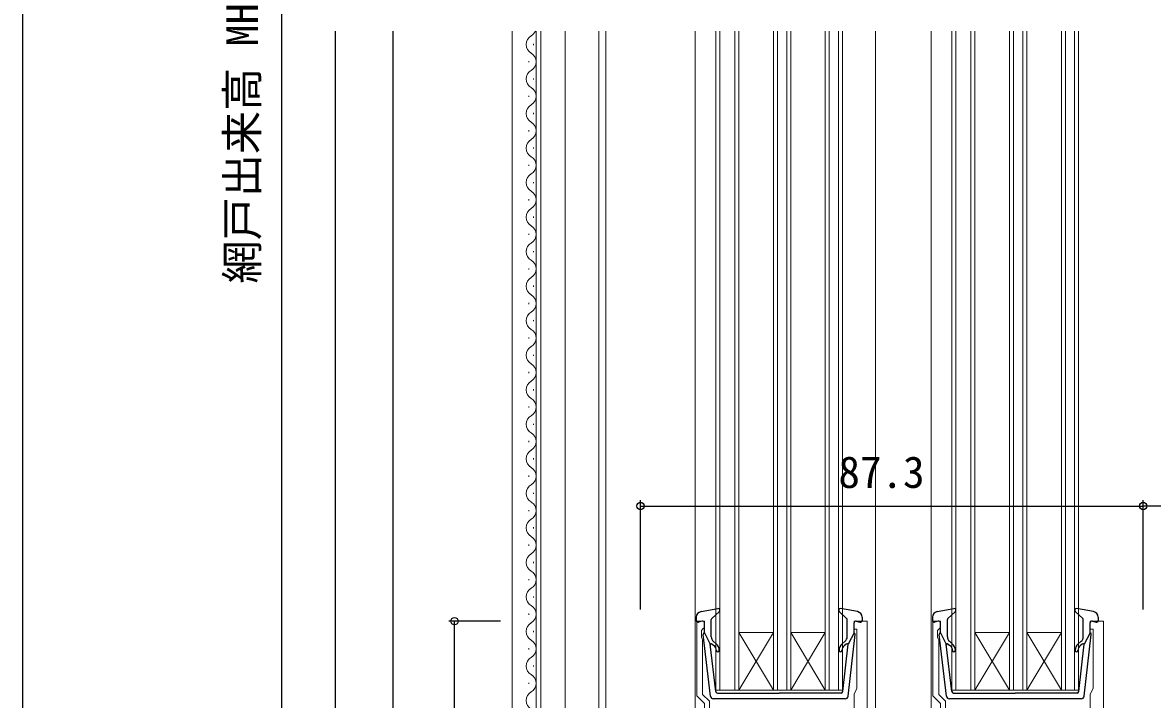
# Model space of a CAD drawing. Units: millimetres, scale not verified. Extents: x -437 to 438, y -331 to 329.
# Drawn here: x -436.8 to -240.6, y -148.9 to -31.3 of the extents above; entities that cross this region are included whole.
import ezdxf
from ezdxf.enums import TextEntityAlignment as Align

# ---------------------------------------------------------------- set-up
doc = ezdxf.new("R2010")
doc.units = ezdxf.units.MM
doc.header["$LTSCALE"] = 2
doc.layers.add('0-2_YKK_11', color=7, linetype='Continuous', lineweight=18)
doc.layers.add('0-4_YKK_12', color=2, linetype='Continuous', lineweight=18)
for name, color, linetype in [('0-5_YKK_13', 4, 'Continuous'), ('0-7_YKK_D', 6, 'Continuous'), ('0-8_YKK_ZWAK', 7, 'Continuous'), ('0-9_YSS_K', 3, 'Continuous')]:
    doc.layers.add(name, color=color, linetype=linetype)
doc.styles.add('ＭＳ ゴシック', font='')
doc.styles.get('ＭＳ ゴシック').set_extended_font_data('MS Gothic')

msp = doc.modelspace()

# ---------------------------------------------------------------- linework, layer by layer
at = {"layer": '0-2_YKK_11'}
for points in [[(-317.3, -186.303), (-317.3, -187.503), (-315.8, -187.503), (-315.8, -186.703), (-315.5, -186.403), (-315.1, -186.803), (-315.1, -188.303), (-318.4, -188.303), (-318.4, -149.603), (-319.7, -148.303), (-319.7, -135.303), (-318.4, -135.303), (-318.4, -136.403), (-318.7, -136.703), (-318.9, -136.903), (-318.9, -138.156), (-318.8, -138.379), (-318.7, -138.603), (-318.7, -148.03), (-317.5, -149.23), (-317.5, -156.903), (-310.898, -156.903)], [(-292.4, -152.503), (-292.4, -148.003), (-292.015, -147.215), (-291.9, -146.978), (-291.9, -136.703), (-292.4, -136.703), (-292.4, -135.303), (-290.1, -135.303), (-290.1, -188.303)], [(-276.3, -186.303), (-276.3, -187.503), (-274.8, -187.503), (-274.8, -186.703), (-274.5, -186.403), (-274.1, -186.803), (-274.1, -188.303), (-277.4, -188.303), (-277.4, -149.603), (-278.7, -148.303), (-278.7, -135.303), (-277.4, -135.303), (-277.4, -136.403), (-277.7, -136.703), (-277.9, -136.903), (-277.9, -138.156), (-277.8, -138.379), (-277.7, -138.603), (-277.7, -148.03), (-276.5, -149.23), (-276.5, -156.903), (-269.898, -156.903)], [(-251.4, -152.503), (-251.4, -148.003), (-251.015, -147.215), (-250.9, -146.978), (-250.9, -136.703), (-251.4, -136.703), (-251.4, -135.303), (-249.1, -135.303), (-249.1, -188.303)]]:
    msp.add_lwpolyline(points, dxfattribs=at)
at = {"layer": '0-4_YKK_12'}
for p, q in [((-351.8, -207.804), (-351.8, -32.8)), ((-347.6, -164.608), (-347.6, -32.8)), ((-346.8, -163.8), (-346.8, -32.8)), ((-342.6, -163.8), (-342.6, -32.8)), ((-336.7, -165.49), (-336.7, -32.8)), ((-335.5, -32.8), (-335.5, -158.685)), ((-320, -32.8), (-320, -187.303)), ((-316.4, -147.303), (-316.4, -32.8)), ((-315.7, -32.8), (-315.7, -147.303)), ((-313.1, -147.303), (-313.1, -32.8)), ((-312.4, -32.8), (-312.4, -147.303)), ((-306.4, -147.303), (-306.4, -32.8)), ((-305.7, -32.8), (-305.7, -147.303)), ((-304.1, -147.303), (-304.1, -32.8)), ((-303.4, -32.8), (-303.4, -147.303)), ((-296.7, -32.8), (-296.7, -147.303)), ((-295.1, -147.303), (-295.1, -32.8)), ((-294.4, -32.8), (-294.4, -147.303)), ((-288.7, -32.8), (-288.7, -161.677)), ((-279, -32.8), (-279, -187.303)), ((-275.4, -147.303), (-275.4, -32.8)), ((-274.7, -32.8), (-274.7, -147.303)), ((-272.1, -147.303), (-272.1, -32.8)), ((-271.4, -32.8), (-271.4, -147.303)), ((-265.4, -147.303), (-265.4, -32.8)), ((-264.7, -32.8), (-264.7, -147.303)), ((-263.1, -147.303), (-263.1, -32.8)), ((-262.4, -32.8), (-262.4, -147.303)), ((-255.7, -32.8), (-255.7, -147.303)), ((-254.1, -147.303), (-254.1, -32.8)), ((-253.4, -32.8), (-253.4, -147.303)), ((-348.1, -35.202), (-348.1, -35.002)), ((-348.86, -38.202), (-348.86, -38.002)), ((-348.1, -41.202), (-348.1, -41.002)), ((-348.86, -44.202), (-348.86, -44.002)), ((-348.1, -47.202), (-348.1, -47.002)), ((-348.86, -50.202), (-348.86, -50.002)), ((-348.1, -53.202), (-348.1, -53.002)), ((-348.86, -56.202), (-348.86, -56.002)), ((-348.1, -59.202), (-348.1, -59.002)), ((-348.86, -62.202), (-348.86, -62.002)), ((-348.1, -65.202), (-348.1, -65.002)), ((-348.86, -68.202), (-348.86, -68.002)), ((-348.1, -71.202), (-348.1, -71.002)), ((-348.86, -74.202), (-348.86, -74.002)), ((-348.1, -77.202), (-348.1, -77.002)), ((-348.86, -80.202), (-348.86, -80.002)), ((-348.1, -83.202), (-348.1, -83.002)), ((-348.86, -86.202), (-348.86, -86.002)), ((-348.1, -89.202), (-348.1, -89.002)), ((-348.86, -92.202), (-348.86, -92.002)), ((-348.1, -95.202), (-348.1, -95.002)), ((-348.86, -98.202), (-348.86, -98.002)), ((-348.1, -101.202), (-348.1, -101.002)), ((-348.86, -104.202), (-348.86, -104.002)), ((-348.1, -107.202), (-348.1, -107.002)), ((-348.86, -110.202), (-348.86, -110.002)), ((-348.1, -113.202), (-348.1, -113.002)), ((-348.86, -116.202), (-348.86, -116.002)), ((-348.1, -119.202), (-348.1, -119.002)), ((-348.86, -122.202), (-348.86, -122.002)), ((-348.1, -125.202), (-348.1, -125.002)), ((-348.86, -128.202), (-348.86, -128.002)), ((-348.1, -131.202), (-348.1, -131.002)), ((-348.86, -134.202), (-348.86, -134.002)), ((-348.1, -137.202), (-348.1, -137.002)), ((-306.4, -137.303), (-312.4, -137.303)), ((-306.4, -147.303), (-312.4, -137.303)), ((-312.4, -147.303), (-306.4, -137.303)), ((-297.4, -137.303), (-303.4, -137.303)), ((-297.4, -147.303), (-303.4, -137.303)), ((-303.4, -147.303), (-297.4, -137.303)), ((-265.4, -137.303), (-271.4, -137.303)), ((-265.4, -147.303), (-271.4, -137.303)), ((-271.4, -147.303), (-265.4, -137.303)), ((-256.4, -137.303), (-262.4, -137.303)), ((-256.4, -147.303), (-262.4, -137.303)), ((-262.4, -147.303), (-256.4, -137.303)), ((-348.86, -140.202), (-348.86, -140.002)), ((-348.1, -143.202), (-348.1, -143.002)), ((-348.86, -146.202), (-348.86, -146.002)), ((-313.4, -147.303), (-316.4, -147.303)), ((-297.4, -147.303), (-313.4, -147.303)), ((-272.4, -147.303), (-275.4, -147.303)), ((-256.4, -147.303), (-272.4, -147.303))]:
    msp.add_line(p, q, dxfattribs=at)
for points in [[(-294.4, -147.303), (-297.4, -147.303), (-297.4, -32.8)], [(-253.4, -147.303), (-256.4, -147.303), (-256.4, -32.8)]]:
    msp.add_lwpolyline(points, dxfattribs=at)
for centre, start, end in [((-349.318, -32.102), 299.20255, 336.02031), ((-347.641, -35.102), 119.20255, 240.79746), ((-349.318, -38.102), 299.20255, 60.79746), ((-347.641, -41.102), 119.20255, 240.79746), ((-349.318, -44.102), 299.20255, 60.79746), ((-347.641, -47.102), 119.20255, 240.79746), ((-349.318, -50.102), 299.20255, 60.79746), ((-347.641, -53.102), 119.20255, 240.79746), ((-349.318, -56.102), 299.20255, 60.79746), ((-347.641, -59.102), 119.20255, 240.79746), ((-349.318, -62.102), 299.20255, 60.79746), ((-347.641, -65.102), 119.20255, 240.79746), ((-349.318, -68.102), 299.20255, 60.79746), ((-347.641, -71.102), 119.20255, 240.79746), ((-349.318, -74.102), 299.20255, 60.79746), ((-347.641, -77.102), 119.20255, 240.79746), ((-349.318, -80.102), 299.20255, 60.79746), ((-347.641, -83.102), 119.20255, 240.79746), ((-349.318, -86.102), 299.20255, 60.79746), ((-347.641, -89.102), 119.20255, 240.79746), ((-349.318, -92.102), 299.20255, 60.79746), ((-347.641, -95.102), 119.20255, 240.79746), ((-349.318, -98.102), 299.20255, 60.79746), ((-347.641, -101.102), 119.20255, 240.79746), ((-349.318, -104.102), 299.20255, 60.79746), ((-347.641, -107.102), 119.20255, 240.79746), ((-349.318, -110.102), 299.20255, 60.79746), ((-347.641, -113.102), 119.20255, 240.79746), ((-349.318, -116.102), 299.20255, 60.79746), ((-347.641, -119.102), 119.20255, 240.79746), ((-349.318, -122.102), 299.20255, 60.79746), ((-347.641, -125.102), 119.20255, 240.79746), ((-349.318, -128.102), 299.20255, 60.79746), ((-347.641, -131.102), 119.20255, 240.79746), ((-349.318, -134.102), 299.20255, 60.79746), ((-347.641, -137.102), 119.20255, 240.79746), ((-349.318, -140.102), 299.20255, 60.79746), ((-347.641, -143.102), 119.20255, 240.79746), ((-349.318, -146.102), 299.20255, 60.79746), ((-347.641, -149.102), 119.20255, 240.79746)]:
    msp.add_arc(centre, 1.718, start, end, dxfattribs=at)
at = {"layer": '0-5_YKK_13'}
for p, q in [((-318.982, -133.654), (-316.054, -133.111)), ((-291.817, -133.654), (-294.745, -133.111)), ((-277.982, -133.654), (-275.054, -133.111)), ((-250.817, -133.654), (-253.745, -133.111)), ((-319.8, -134.638), (-319.8, -135.206)), ((-318.78, -135.317), (-319.419, -135.495)), ((-317.2, -138.04), (-317.2, -135.039)), ((-317.102, -134.817), (-315.798, -133.628)), ((-293.698, -134.817), (-295.002, -133.628)), ((-293.6, -138.04), (-293.6, -135.039)), ((-292.019, -135.317), (-291.38, -135.495)), ((-291, -134.638), (-291, -135.206)), ((-278.8, -134.638), (-278.8, -135.206)), ((-277.78, -135.317), (-278.419, -135.495)), ((-276.2, -138.04), (-276.2, -135.039)), ((-276.102, -134.817), (-274.798, -133.628)), ((-252.698, -134.817), (-254.002, -133.628)), ((-252.6, -138.04), (-252.6, -135.039)), ((-251.019, -135.317), (-250.38, -135.495)), ((-250, -134.638), (-250, -135.206)), ((-318.4, -137.306), (-318.4, -135.606)), ((-318.4, -137.306), (-317.386, -139.306)), ((-292.4, -137.306), (-293.413, -139.306)), ((-292.4, -137.306), (-292.4, -135.606)), ((-277.4, -137.306), (-277.4, -135.606)), ((-277.4, -137.306), (-276.386, -139.306)), ((-251.4, -137.306), (-252.413, -139.306)), ((-251.4, -137.306), (-251.4, -135.606)), ((-317.351, -148.364), (-318.598, -137.624)), ((-316.431, -147.541), (-317.386, -139.306)), ((-317.04, -139.293), (-316.657, -139.614)), ((-316.336, -139.231), (-316.843, -138.806)), ((-294.464, -139.231), (-293.957, -138.806)), ((-294.369, -147.541), (-293.413, -139.306)), ((-293.759, -139.293), (-294.143, -139.614)), ((-293.448, -148.364), (-292.202, -137.624)), ((-276.351, -148.364), (-277.598, -137.624)), ((-275.431, -147.541), (-276.386, -139.306)), ((-276.04, -139.293), (-275.657, -139.614)), ((-275.336, -139.231), (-275.843, -138.806)), ((-253.464, -139.231), (-252.957, -138.806)), ((-253.369, -147.541), (-252.413, -139.306)), ((-252.759, -139.293), (-253.143, -139.614)), ((-252.448, -148.364), (-251.202, -137.624)), ((-293.945, -148.806), (-316.854, -148.806)), ((-316.133, -147.806), (-305.4, -147.806)), ((-294.667, -147.806), (-305.4, -147.806)), ((-252.945, -148.806), (-275.854, -148.806)), ((-275.133, -147.806), (-264.4, -147.806)), ((-253.667, -147.806), (-264.4, -147.806))]:
    msp.add_line(p, q, dxfattribs=at)
for centre, radius, start, end in [((-316, -133.406), 0.3, 312.35531, 100.51214), ((-294.8, -133.406), 0.3, 79.48786, 227.64469), ((-275, -133.406), 0.3, 312.35531, 100.51214), ((-253.8, -133.406), 0.3, 79.48786, 227.64469), ((-318.8, -134.638), 1, 100.51214, 180), ((-319.5, -135.206), 0.3, 180, 285.56536), ((-318.7, -135.606), 0.3, 0, 105.56536), ((-316.9, -135.039), 0.3, 132.35531, 180), ((-293.9, -135.039), 0.3, 0, 47.64469), ((-292.1, -135.606), 0.3, 74.43464, 180), ((-292, -134.638), 1, 0, 79.48786), ((-291.3, -135.206), 0.3, 254.43464, 0), ((-277.8, -134.638), 1, 100.51214, 180), ((-278.5, -135.206), 0.3, 180, 285.56536), ((-277.7, -135.606), 0.3, 0, 105.56536), ((-275.9, -135.039), 0.3, 132.35531, 180), ((-252.9, -135.039), 0.3, 0, 47.64469), ((-251.1, -135.606), 0.3, 74.43464, 180), ((-251, -134.638), 1, 0, 79.48786), ((-250.3, -135.206), 0.3, 254.43464, 0), ((-318.3, -137.589), 0.3, 109.47122, 186.62089), ((-292.5, -137.589), 0.3, 353.37911, 70.52878), ((-277.3, -137.589), 0.3, 109.47122, 186.62089), ((-251.5, -137.589), 0.3, 353.37911, 70.52878), ((-317.169, -139.446), 0.2, 49.99999, 186.62089), ((-316.2, -138.04), 1, 180, 229.99999), ((-317.3, -140.38), 1.5, 0, 49.99999), ((-293.5, -140.38), 1.5, 130.00001, 180), ((-294.6, -138.04), 1, 310.00001, 0), ((-293.631, -139.446), 0.2, 353.37911, 130.00001), ((-276.169, -139.446), 0.2, 49.99999, 186.62089), ((-275.2, -138.04), 1, 180, 229.99999), ((-276.3, -140.38), 1.5, 0, 49.99999), ((-252.5, -140.38), 1.5, 130.00001, 180), ((-253.6, -138.04), 1, 310.00001, 0), ((-252.631, -139.446), 0.2, 353.37911, 130.00001), ((-317.3, -140.38), 1, 0, 49.99999), ((-316.05, -140.38), 0.25, 180, 0), ((-294.75, -140.38), 0.25, 180, 0), ((-293.5, -140.38), 1, 130.00001, 180), ((-276.3, -140.38), 1, 0, 49.99999), ((-275.05, -140.38), 0.25, 180, 0), ((-253.75, -140.38), 0.25, 180, 0), ((-252.5, -140.38), 1, 130.00001, 180), ((-316.854, -148.306), 0.5, 186.62089, 270), ((-316.133, -147.506), 0.3, 186.62089, 270), ((-294.667, -147.506), 0.3, 270, 353.37911), ((-293.945, -148.306), 0.5, 270, 353.37911), ((-275.854, -148.306), 0.5, 186.62089, 270), ((-275.133, -147.506), 0.3, 186.62089, 270), ((-253.667, -147.506), 0.3, 270, 353.37911), ((-252.945, -148.306), 0.5, 270, 353.37911)]:
    msp.add_arc(centre, radius, start, end, dxfattribs=at)
at = {"layer": '0-7_YKK_D'}
for p, q in [((-391.8, -200.3), (-391.8, 119.703)), ((-329.5, -133.303), (-329.5, -114.303)), ((-329.5, -115.303), (-242.2, -115.303)), ((-242.2, -133.303), (-242.2, -114.303)), ((-242.2, -133.303), (-242.2, -114.303)), ((-209.202, -115.303), (-242.2, -115.303)), ((-353.8, -135.302), (-362.797, -135.301)), ((-361.799, -188.301), (-361.797, -135.301))]:
    msp.add_line(p, q, dxfattribs=at)
for centre in [(-329.5, -115.303), (-242.2, -115.303), (-242.2, -115.303), (-361.797, -135.301)]:
    msp.add_circle(centre, 0.637, dxfattribs=at)
at = {"layer": '0-8_YKK_ZWAK'}
msp.add_line((-436.8, 293.7), (-436.8, -331.3), dxfattribs=at)
at = {"layer": '0-9_YSS_K'}
for p, q in [((-382.502, -32.8), (-382.502, -277.879)), ((-372.502, -32.8), (-372.502, -267.879))]:
    msp.add_line(p, q, dxfattribs=at)

# ---------------------------------------------------------------- texts
at = {"layer": '0-7_YKK_D', "style": 'ＭＳ ゴシック'}
msp.add_text('網戸出来高 MH', height=5.499, rotation=90, dxfattribs=at).set_placement((-394.28, -76.648), align=Align.BOTTOM_LEFT)
msp.add_text('87.3', height=5.499, dxfattribs=at).set_placement((-295.118, -113.803), align=Align.BOTTOM_LEFT)

doc.saveas('drawing.dxf')
